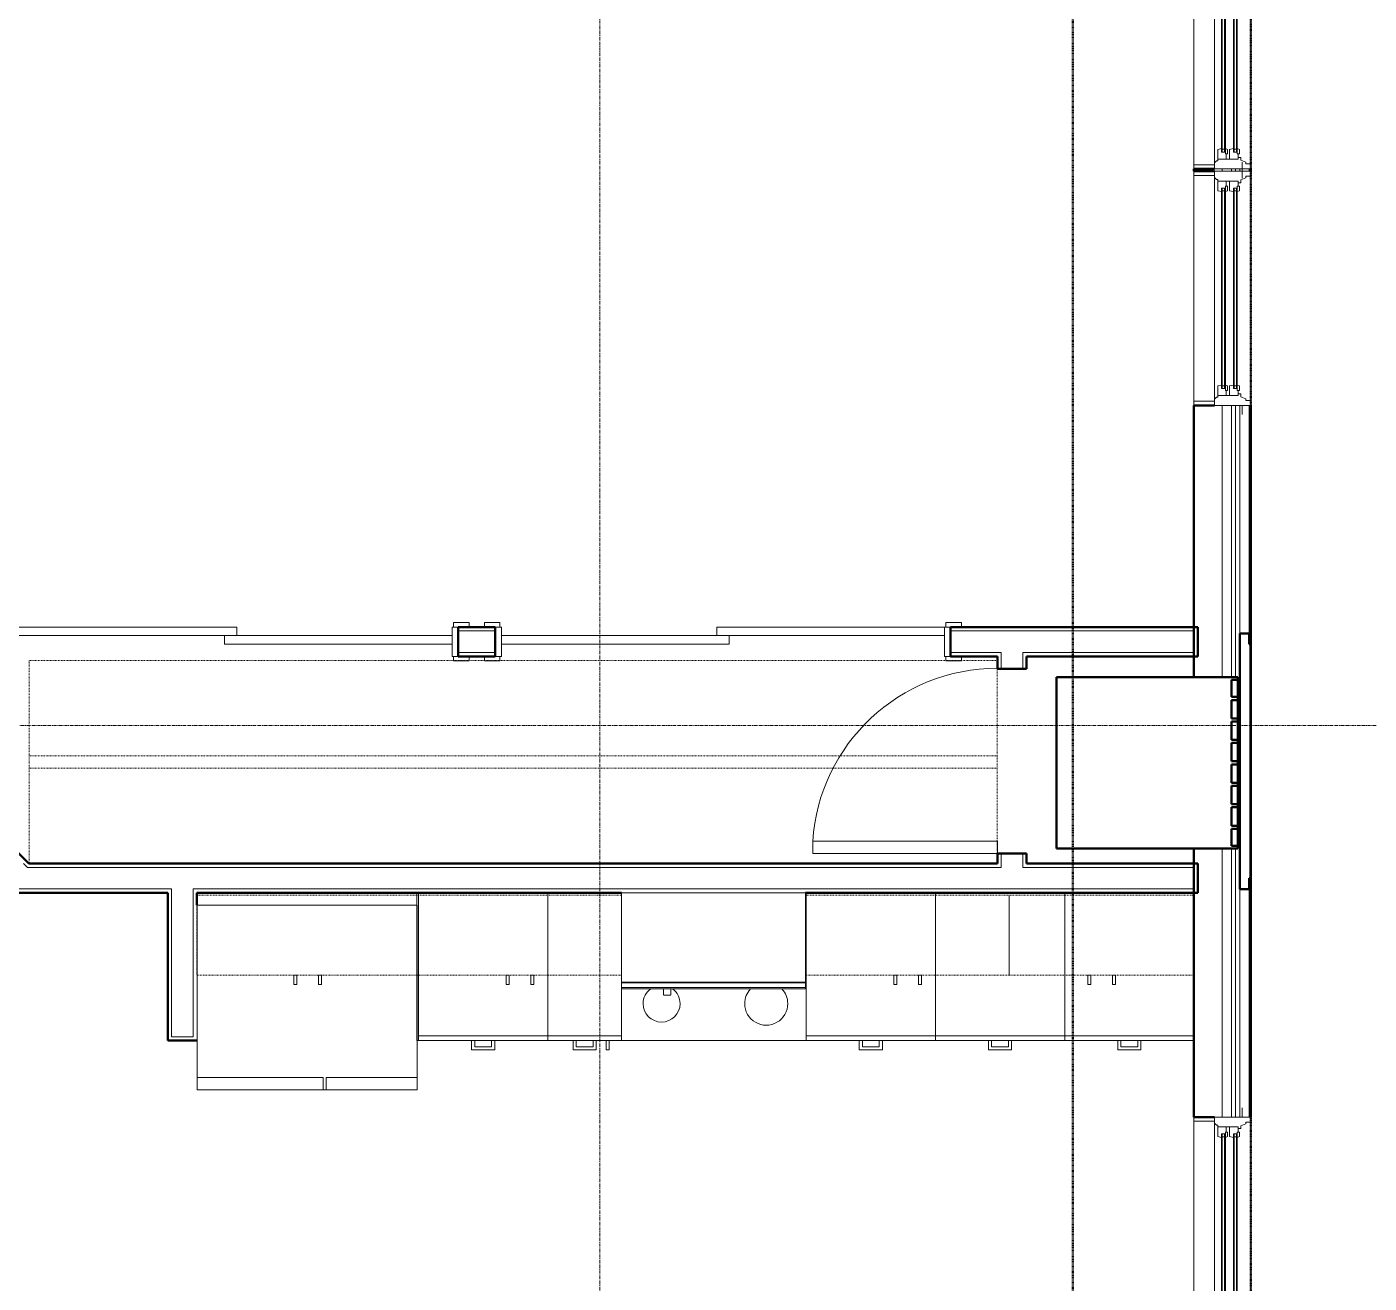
# Model space of a CAD drawing. Header units: inches. Extents: x -4218 to -1830, y 9767 to 12426.
# Drawn here: x -2266.4 to -2048.3, y 11444.6 to 11648.7 of the extents above; entities that cross this region are included whole.
import ezdxf

# ---------------------------------------------------------------- set-up
doc = ezdxf.new("R2010")
doc.units = ezdxf.units.IN
doc.header["$MEASUREMENT"] = 0
for name, pattern in [('Dash', [0.25, 0.125, -0.125]), ('Dash 1_16_', [0.125, 0.0625, -0.0625]), ('Grid Line 1_2_', [0.875, 0.5, -0.125, 0.125, -0.125])]:
    doc.linetypes.add(name, pattern=pattern)
for name, color, linetype, lineweight in [('0-1', 7, 'Continuous', 5), ('0-2', 252, 'Continuous', 9), ('A-DOOR-1', 10, 'Continuous', 9), ('A-DOOR-2', 50, 'Continuous', 20), ('A-DOOR-FRAM-1', 50, 'Continuous', 20), ('A-GENM', 5, 'Continuous', 9), ('A-GENM-6', 5, 'Continuous', 50), ('A-GLAZ-1', 151, 'Continuous', 9), ('A-GLAZ-2', 151, 'Continuous', 20), ('A-GLAZ-3', 151, 'Continuous', 50), ('A-WALL', 113, 'Continuous', 13), ('A-WALL-1', 7, 'Continuous', 50), ('A-WALL-2', 250, 'Continuous', 13), ('A-WALL-7', 113, 'Continuous', 9), ('A-WALL-8', 113, 'Continuous', 50), ('C-PROP-LINE-1', 91, 'Dash 1_16_', 50), ('Q-CASE-1', 253, 'Continuous', 9), ('Q-CASE-2', 252, 'Continuous', 9), ('Q-CASE-3', 10, 'Continuous', 9), ('Q-CASE-4', 10, 'Dash', 9), ('Q-CASE-5', 254, 'Continuous', 9), ('Q-CASE-HDLN-1', 10, 'Dash', 9), ('Q-SPCQ-1', 10, 'Continuous', 9), ('S-GRID-1', 1, 'Grid Line 1_2_', 9)]:
    doc.layers.add(name, color=color, linetype=linetype, lineweight=lineweight)

# ---------------------------------------------------------------- blocks, each defined once
blk = doc.blocks.new('SWING - SINGLE - FLUSH - 30_ x 70_ - MAGIC PAK DOOR - ACOUSTICAL SEAL - IN CLOSET-3199408-BACKGROUND - 2ND FLOOR')
at = {"layer": 'A-DOOR-1'}
blk.add_arc((15, -2.375), 30.067, 180, 266.18593, dxfattribs=at)
at = {"layer": 'A-DOOR-2'}
for p, q in [((13, -2.375), (13, -32.375)), ((15, -2.375), (13, -2.375)), ((15, -2.375), (15, -32.375)), ((15, -32.375), (13, -32.375))]:
    blk.add_line(p, q, dxfattribs=at)
blk = doc.blocks.new('SLIDING - FLUSH - 6-0 x 6-8-3203588-BACKGROUND - 2ND FLOOR')
at = {"layer": 'A-DOOR-1'}
for p, q in [((-38.75, 3.25), (-36.25, 3.25)), ((-38.75, 2.5), (-38.75, 3.25)), ((-36.25, 2.5), (-38.75, 2.5)), ((-36.25, 3.25), (-36.25, 2.5)), ((36.25, 3.25), (38.75, 3.25)), ((36.25, 2.5), (36.25, 3.25)), ((38.75, 2.5), (36.25, 2.5)), ((38.75, 3.25), (38.75, 2.5)), ((-38.75, -2.25), (-36.25, -2.25)), ((-38.75, -3), (-38.75, -2.25)), ((-36.25, -3), (-38.75, -3)), ((-36.25, -2.25), (-36.25, -3)), ((36.25, -2.25), (38.75, -2.25)), ((36.25, -3), (36.25, -2.25)), ((38.75, -3), (36.25, -3)), ((38.75, -2.25), (38.75, -3))]:
    blk.add_line(p, q, dxfattribs=at)
at = {"layer": 'A-DOOR-2'}
for p, q in [((-1, -0.875), (-1, 0.5)), ((-1, 0.5), (36, 0.5)), ((36, 0.5), (36, -0.875)), ((-36, -2.25), (-36, -0.875)), ((-36, -0.875), (1, -0.875)), ((36, -0.875), (-1, -0.875)), ((1, -0.875), (1, -2.25)), ((1, -2.25), (-36, -2.25))]:
    blk.add_line(p, q, dxfattribs=at)
at = {"layer": 'A-DOOR-FRAM-1'}
for p, q in [((-37, -2.25), (-37, 2.5)), ((-37, 2.5), (-36, 2.5)), ((-36, 2.5), (-36, -2.25)), ((36, 2.5), (37, 2.5)), ((36, -2.25), (36, 2.5)), ((37, 2.5), (37, -2.25)), ((-36, -2.25), (-37, -2.25)), ((37, -2.25), (36, -2.25))]:
    blk.add_line(p, q, dxfattribs=at)
blk = doc.blocks.new('OD_CW_Closet - OD_CW_Closet-2067908-BACKGROUND - 2ND FLOOR')
at = {"layer": 'Q-CASE-HDLN-1'}
for p, q in [((158.05, 24), (0.74, 24)), ((0.74, 24), (0.74, -9)), ((158.05, -9), (158.05, 24)), ((0.74, 8.5), (158.05, 8.5)), ((0.74, 6.5), (158.05, 6.5)), ((0.74, -9), (158.05, -9))]:
    blk.add_line(p, q, dxfattribs=at)
blk = doc.blocks.new('SLIDING - FLUSH - 6-0 x 6-8-3203587-BACKGROUND - 2ND FLOOR')
at = {"layer": 'A-DOOR-1'}
for p, q in [((-36.25, 3), (-38.75, 3)), ((-38.75, 3), (-38.75, 2.25)), ((-38.75, 2.25), (-36.25, 2.25)), ((-36.25, 2.25), (-36.25, 3)), ((36.25, 3), (36.25, 2.25)), ((38.75, 3), (36.25, 3)), ((36.25, 2.25), (38.75, 2.25)), ((38.75, 2.25), (38.75, 3)), ((-36.25, -2.5), (-38.75, -2.5)), ((-38.75, -2.5), (-38.75, -3.25)), ((-38.75, -3.25), (-36.25, -3.25)), ((-36.25, -3.25), (-36.25, -2.5)), ((38.75, -2.5), (36.25, -2.5)), ((36.25, -2.5), (36.25, -3.25)), ((36.25, -3.25), (38.75, -3.25)), ((38.75, -3.25), (38.75, -2.5))]:
    blk.add_line(p, q, dxfattribs=at)
at = {"layer": 'A-DOOR-2'}
for p, q in [((1, 2.25), (-36, 2.25)), ((-36, 2.25), (-36, 0.875)), ((1, 0.875), (1, 2.25)), ((-36, 0.875), (1, 0.875)), ((36, 0.875), (-1, 0.875)), ((-1, 0.875), (-1, -0.5)), ((36, -0.5), (36, 0.875)), ((-1, -0.5), (36, -0.5))]:
    blk.add_line(p, q, dxfattribs=at)
at = {"layer": 'A-DOOR-FRAM-1'}
for p, q in [((-36, 2.25), (-37, 2.25)), ((-37, 2.25), (-37, -2.5)), ((-36, -2.5), (-36, 2.25)), ((37, 2.25), (36, 2.25)), ((36, 2.25), (36, -2.5)), ((37, -2.5), (37, 2.25)), ((-37, -2.5), (-36, -2.5)), ((36, -2.5), (37, -2.5))]:
    blk.add_line(p, q, dxfattribs=at)
blk = doc.blocks.new('Refrigerator_-_Side-by-Side_6047 - 36_ X 30_-1372843-BACKGROUND - 2ND FLOOR')
at = {"layer": 'Q-SPCQ-1'}
for p, q in [((-17.88, 15.58), (17.87, 15.58)), ((-17.88, -14.42), (-17.88, 15.58)), ((-17.88, 15.58), (-3.13, 15.58)), ((-17.88, 15.58), (-17.88, 13.58)), ((-3.13, 13.58), (-3.13, 15.58)), ((-2.63, 15.58), (17.87, 15.58)), ((-2.63, 15.58), (-2.63, 13.58)), ((17.87, 15.58), (17.87, -14.42)), ((17.87, 13.58), (17.87, 15.58)), ((-3.13, 13.58), (-17.88, 13.58)), ((17.87, 13.58), (-2.63, 13.58)), ((17.87, -14.42), (-17.88, -14.42))]:
    blk.add_line(p, q, dxfattribs=at)
blk = doc.blocks.new('Range - 24_ x 30_-V57-BACKGROUND - 2ND FLOOR')
at = {"layer": 'Q-SPCQ-1'}
blk.add_line((0, -22), (0.12, -22), dxfattribs=at)
for centre, radius, start, end in [((6.5, -6), 3.5, 360, 180), ((23.5, -6), 3, 0, 180), ((6.5, -6), 3.5, 180, 223.5648), ((6.5, -6), 3.5, 316.389, 0), ((23.5, -6), 3, 180, 233.3258), ((23.5, -6), 3, 306.1227, 0), ((6.5, -6), 3.5, 261.0228, 278.9772)]:
    blk.add_arc(centre, radius, start, end, dxfattribs=at)
blk = doc.blocks.new('Single Door 1 Drawer 211 - 211 Base Cabinet Single Door1 Drawer 12_-V58-BACKGROUND - 2ND FLOOR')
at = {"layer": 'Q-CASE-1'}
for p, q in [((-11.26, -0.37), (-11.26, 0)), ((-1.76, -24), (-1.27, -24))]:
    blk.add_line(p, q, dxfattribs=at)
at = {"layer": 'Q-CASE-2'}
for p, q in [((-11.26, -23.25), (-11.26, -0.37)), ((0.74, -14.49), (0.74, -14.61)), ((0.74, -15.6), (0.74, -23.25)), ((-11.26, -23.25), (-11.26, -24)), ((0.74, -23.25), (-11.26, -23.25)), ((0.74, -24), (0.74, -23.25)), ((-11.26, -24), (0.74, -24)), ((-7.14, -24), (-6.64, -24)), ((-3.39, -24), (-3.89, -24)), ((-1.76, -24), (-1.27, -24))]:
    blk.add_line(p, q, dxfattribs=at)
at = {"layer": 'Q-CASE-3'}
for p, q in [((-7.14, -24), (-7.14, -25.5)), ((-7.14, -25.5), (-3.39, -25.5)), ((-6.64, -25), (-6.64, -24)), ((-3.89, -25), (-6.64, -25)), ((-3.89, -24), (-3.89, -25)), ((-3.39, -25.5), (-3.39, -24)), ((-1.76, -24), (-1.76, -25.5)), ((-1.76, -25.5), (-1.27, -25.5)), ((-1.27, -25.5), (-1.27, -24))]:
    blk.add_line(p, q, dxfattribs=at)
at = {"layer": 'Q-CASE-5'}
blk.add_line((-11.26, 0), (0.74, 0), dxfattribs=at)
blk = doc.blocks.new('Base Cabinet 4 Drawer 254 - Base Cabinet 4 Drawer 254 21_-2556168-BACKGROUND - 2ND FLOOR')
at = {"layer": 'Q-CASE-1'}
for p, q in [((-9.76, -0.37), (-9.76, 0)), ((11.24, 0), (11.24, -0.37)), ((-1.14, -24), (-0.64, -24)), ((2.61, -24), (2.11, -24))]:
    blk.add_line(p, q, dxfattribs=at)
at = {"layer": 'Q-CASE-2'}
for p, q in [((-9.76, -23.25), (-9.76, -0.37)), ((11.24, -0.37), (11.24, -23.25)), ((-9.76, -23.25), (-9.76, -24)), ((11.24, -23.25), (-9.76, -23.25)), ((11.24, -24), (11.24, -23.25)), ((-9.76, -24), (11.24, -24)), ((-1.14, -24), (-0.64, -24)), ((2.61, -24), (2.11, -24))]:
    blk.add_line(p, q, dxfattribs=at)
at = {"layer": 'Q-CASE-3'}
for p, q in [((-1.14, -24), (-1.14, -25.5)), ((-1.14, -25.5), (2.61, -25.5)), ((-0.64, -25), (-0.64, -24)), ((2.11, -25), (-0.64, -25)), ((2.11, -24), (2.11, -25)), ((2.61, -25.5), (2.61, -24))]:
    blk.add_line(p, q, dxfattribs=at)
at = {"layer": 'Q-CASE-5'}
for p, q in [((-9.76, 0), (11.24, 0)), ((-1.14, -24), (-0.64, -24)), ((-1.14, -24), (-0.64, -24)), ((2.61, -24), (2.11, -24)), ((2.61, -24), (2.11, -24))]:
    blk.add_line(p, q, dxfattribs=at)
blk = doc.blocks.new('Base Cabinet 3 Drawer 230 - Base Cabinet 3 Drawer 230 21_-V44-BACKGROUND - 2ND FLOOR')
at = {"layer": 'Q-CASE-1'}
for p, q in [((-9.76, -0.37), (-9.76, 0)), ((11.24, 0), (11.24, -0.37)), ((-1.14, -24), (-0.64, -24)), ((2.61, -24), (2.11, -24))]:
    blk.add_line(p, q, dxfattribs=at)
at = {"layer": 'Q-CASE-2'}
for p, q in [((-9.76, -23.25), (-9.76, -0.37)), ((11.24, -0.37), (11.24, -23.25)), ((-9.76, -23.25), (-9.76, -24)), ((11.24, -23.25), (-9.76, -23.25)), ((11.24, -24), (11.24, -23.25)), ((-9.76, -24), (11.24, -24)), ((-1.14, -24), (-0.64, -24)), ((2.61, -24), (2.11, -24))]:
    blk.add_line(p, q, dxfattribs=at)
at = {"layer": 'Q-CASE-3'}
for p, q in [((-1.14, -24), (-1.14, -25.5)), ((-1.14, -25.5), (2.61, -25.5)), ((-0.64, -25), (-0.64, -24)), ((2.11, -25), (-0.64, -25)), ((2.11, -24), (2.11, -25)), ((2.61, -25.5), (2.61, -24))]:
    blk.add_line(p, q, dxfattribs=at)
at = {"layer": 'Q-CASE-5'}
for p, q in [((-9.76, 0), (11.24, 0)), ((-1.14, -24), (-0.64, -24)), ((2.61, -24), (2.11, -24))]:
    blk.add_line(p, q, dxfattribs=at)
blk = doc.blocks.new('Base Cabinet 3 Drawer 230 - Base Cabinet 3 Drawer 230 21_-V59-BACKGROUND - 2ND FLOOR')
at = {"layer": 'Q-CASE-1'}
for p, q in [((-9.76, -0.37), (-9.76, 0)), ((-1.14, -24), (-0.64, -24)), ((2.61, -24), (2.11, -24))]:
    blk.add_line(p, q, dxfattribs=at)
at = {"layer": 'Q-CASE-2'}
for p, q in [((-9.76, -23.25), (-9.76, -0.37)), ((11.24, 0), (11.24, -23.25)), ((-9.76, -23.25), (-9.76, -24)), ((11.21, -23.25), (-9.76, -23.25)), ((11.24, -24), (11.24, -23.25)), ((-9.76, -24), (11.21, -24)), ((-1.14, -24), (-0.64, -24)), ((2.61, -24), (2.11, -24))]:
    blk.add_line(p, q, dxfattribs=at)
at = {"layer": 'Q-CASE-3'}
for p, q in [((-1.14, -24), (-1.14, -25.5)), ((-1.14, -25.5), (2.61, -25.5)), ((-0.64, -25), (-0.64, -24)), ((2.11, -25), (-0.64, -25)), ((2.11, -24), (2.11, -25)), ((2.61, -25.5), (2.61, -24))]:
    blk.add_line(p, q, dxfattribs=at)
at = {"layer": 'Q-CASE-5'}
for p, q in [((-9.76, 0), (11.21, 0)), ((-1.14, -24), (-0.64, -24)), ((2.61, -24), (2.11, -24))]:
    blk.add_line(p, q, dxfattribs=at)
blk = doc.blocks.new('300 Series Wall Hung Cabinet_302 - 33_ X 36_-2610278-BACKGROUND - 2ND FLOOR')
at = {"layer": 'Q-CASE-3'}
for p, q in [((-1.76, 14.69), (-2.25, 14.69)), ((-2.25, 14.69), (-2.25, 13.19)), ((-1.76, 13.19), (-2.25, 13.19)), ((-1.76, 13.19), (-1.76, 14.69)), ((2.24, 14.69), (1.75, 14.69)), ((1.75, 14.69), (1.75, 13.19)), ((2.24, 13.19), (1.75, 13.19)), ((2.24, 13.19), (2.24, 14.69))]:
    blk.add_line(p, q, dxfattribs=at)
at = {"layer": 'Q-CASE-4'}
for p, q in [((-16.5, 0.19), (-16.5, 13.19)), ((-16.5, 13.19), (16.5, 13.19)), ((16.5, 13.19), (16.5, 0.19)), ((16.5, 0.19), (-16.5, 0.19))]:
    blk.add_line(p, q, dxfattribs=at)
blk = doc.blocks.new('300 Series Wall Hung Cabinet_302 - 18_ x 36_-2362919-BACKGROUND - 2ND FLOOR')
at = {"layer": 'Q-CASE-3'}
for p, q in [((-2.25, -13.19), (-1.76, -13.19)), ((-2.25, -13.19), (-2.25, -14.69)), ((-2.25, -14.69), (-1.76, -14.69)), ((-1.76, -14.69), (-1.76, -13.19)), ((1.75, -13.19), (2.24, -13.19)), ((1.75, -13.19), (1.75, -14.69)), ((1.75, -14.69), (2.24, -14.69)), ((2.24, -14.69), (2.24, -13.19))]:
    blk.add_line(p, q, dxfattribs=at)
at = {"layer": 'Q-CASE-4'}
for p, q in [((18, -0.19), (-18, -0.19)), ((-18, -0.19), (-18, -13.19)), ((18, -13.19), (18, -0.19)), ((-18, -13.19), (18, -13.19))]:
    blk.add_line(p, q, dxfattribs=at)
blk = doc.blocks.new('300 Series Wall Hung Cabinet_302 - 30_ X 36_-2572944-BACKGROUND - 2ND FLOOR')
at = {"layer": 'Q-CASE-3'}
for p, q in [((-2.25, -13.19), (-1.76, -13.19)), ((-2.25, -13.19), (-2.25, -14.69)), ((-2.25, -14.69), (-1.76, -14.69)), ((-1.76, -14.69), (-1.76, -13.19)), ((1.75, -13.19), (2.24, -13.19)), ((1.75, -13.19), (1.75, -14.69)), ((1.75, -14.69), (2.24, -14.69)), ((2.24, -14.69), (2.24, -13.19))]:
    blk.add_line(p, q, dxfattribs=at)
at = {"layer": 'Q-CASE-4'}
for p, q in [((15, -0.19), (-15, -0.19)), ((-15, -0.19), (-15, -13.19)), ((15, -13.19), (15, -0.19)), ((-15, -13.19), (15, -13.19))]:
    blk.add_line(p, q, dxfattribs=at)
blk = doc.blocks.new('30quot_MicrowaveVent_11166 - 70cm miele oven-2804781-BACKGROUND - 2ND FLOOR')
at = {"layer": 'Q-CASE-3'}
for p, q in [((15.68, 15.6), (-14.2, 15.6)), ((-14.2, 15.39), (-14.2, 15.6)), ((-14.2, 14.61), (-14.2, 15.39)), ((15.68, 15.39), (-14.2, 15.39)), ((8.88, 16.6), (7.69, 16.6)), ((7.69, 15.63), (7.69, 16.55)), ((8.88, 16.55), (8.88, 15.63)), ((15.68, 15.6), (15.68, 15.39)), ((15.68, 15.39), (15.68, 14.61)), ((15.68, 14.61), (-14.2, 14.61)), ((-14.2, 0), (-14.2, 14.49)), ((-14.2, 14.49), (15.68, 14.49)), ((15.68, 14.49), (15.68, 0)), ((-14.2, 0), (15.68, 0))]:
    blk.add_line(p, q, dxfattribs=at)
blk = doc.blocks.new('300 Series Wall Hung Cabinet_302 - 33_ X 36_-2610350-BACKGROUND - 2ND FLOOR')
at = {"layer": 'Q-CASE-3'}
for p, q in [((-2.25, -13.19), (-1.76, -13.19)), ((-2.25, -13.19), (-2.25, -14.69)), ((-2.25, -14.69), (-1.76, -14.69)), ((-1.76, -14.69), (-1.76, -13.19)), ((1.75, -13.19), (2.24, -13.19)), ((1.75, -13.19), (1.75, -14.69)), ((1.75, -14.69), (2.24, -14.69)), ((2.24, -14.69), (2.24, -13.19))]:
    blk.add_line(p, q, dxfattribs=at)
at = {"layer": 'Q-CASE-4'}
for p, q in [((16.5, -0.19), (-16.5, -0.19)), ((-16.5, -0.19), (-16.5, -13.19)), ((16.5, -13.19), (16.5, -0.19)), ((-16.5, -13.19), (16.5, -13.19))]:
    blk.add_line(p, q, dxfattribs=at)
blk = doc.blocks.new('CTR - 1st Phase - Unit Layouts_rvt-1-BACKGROUND - 2ND FLOOR')
at = {"layer": 'A-WALL-1'}
for p, q in [((-2190.32, 11551.17), (-2196.32, 11551.17)), ((-2196.32, 11551.17), (-2196.32, 11546.42)), ((-2190.32, 11546.42), (-2190.32, 11551.17)), ((-2076.17, 11551.17), (-2116.32, 11551.17)), ((-2116.32, 11551.17), (-2116.32, 11546.42)), ((-2076.17, 11550.55), (-2076.17, 11551.17)), ((-2076.17, 11547.05), (-2076.17, 11550.55)), ((-2076.17, 11546.42), (-2076.17, 11547.05)), ((-2266.08, 11512.77), (-2299.73, 11546.42)), ((-2196.32, 11546.42), (-2190.32, 11546.42)), ((-2116.32, 11546.42), (-2108.72, 11546.42)), ((-2108.72, 11546.42), (-2108.72, 11544.42)), ((-2103.97, 11546.42), (-2076.17, 11546.42)), ((-2103.97, 11544.42), (-2103.97, 11546.42)), ((-2108.72, 11544.42), (-2103.97, 11544.42)), ((-2108.72, 11514.42), (-2108.72, 11512.77)), ((-2103.97, 11514.42), (-2108.72, 11514.42)), ((-2103.97, 11512.77), (-2103.97, 11514.42)), ((-2108.72, 11512.77), (-2266.08, 11512.77)), ((-2076.17, 11512.77), (-2103.97, 11512.77)), ((-2076.17, 11512.15), (-2076.17, 11512.77)), ((-2076.17, 11508.65), (-2076.17, 11512.15)), ((-2268.05, 11508.02), (-2243.53, 11508.02)), ((-2243.53, 11508.02), (-2243.53, 11484.02)), ((-2238.78, 11508.02), (-2169.78, 11508.02)), ((-2238.78, 11506.02), (-2238.78, 11508.02)), ((-2139.89, 11508.02), (-2076.17, 11508.02)), ((-2076.17, 11508.02), (-2076.17, 11508.65)), ((-2243.53, 11484.02), (-2242.9, 11484.02)), ((-2242.9, 11484.02), (-2239.4, 11484.02)), ((-2239.4, 11484.02), (-2238.78, 11484.02))]:
    blk.add_line(p, q, dxfattribs=at)
at = {"layer": 'A-WALL-2'}
for p, q in [((-2196.32, 11550.55), (-2190.32, 11550.55)), ((-2116.32, 11550.55), (-2076.8, 11550.55)), ((-2076.8, 11547.05), (-2076.8, 11550.55)), ((-2196.32, 11547.05), (-2190.32, 11547.05)), ((-2116.32, 11547.05), (-2108.1, 11547.05)), ((-2108.1, 11546.42), (-2108.1, 11547.05)), ((-2104.6, 11547.05), (-2076.8, 11547.05)), ((-2104.6, 11546.42), (-2104.6, 11547.05)), ((-2108.1, 11544.42), (-2108.1, 11546.42)), ((-2104.6, 11544.42), (-2104.6, 11546.42)), ((-2108.1, 11512.77), (-2108.1, 11514.42)), ((-2104.6, 11512.77), (-2104.6, 11514.42)), ((-2266.34, 11512.15), (-2266.97, 11512.77)), ((-2266.34, 11512.15), (-2108.1, 11512.15)), ((-2108.1, 11512.15), (-2108.1, 11512.77)), ((-2104.6, 11512.15), (-2104.6, 11512.77)), ((-2104.6, 11512.15), (-2076.8, 11512.15)), ((-2076.8, 11508.65), (-2076.8, 11512.15)), ((-2267.79, 11508.65), (-2242.9, 11508.65)), ((-2242.9, 11508.02), (-2242.9, 11508.65)), ((-2242.9, 11484.65), (-2242.9, 11508.02)), ((-2239.4, 11508.65), (-2076.8, 11508.65)), ((-2239.4, 11508.02), (-2239.4, 11508.65)), ((-2239.4, 11484.65), (-2239.4, 11508.02)), ((-2242.9, 11484.65), (-2239.4, 11484.65))]:
    blk.add_line(p, q, dxfattribs=at)
at = {"layer": 'A-WALL-7'}
for p, q in [((-2169.78, 11508.02), (-2203.03, 11508.02)), ((-2203.03, 11508.02), (-2203.03, 11507.65)), ((-2203.03, 11507.65), (-2203.03, 11508.02)), ((-2203.03, 11508.02), (-2169.78, 11508.02)), ((-2203.03, 11507.65), (-2203.03, 11506.02)), ((-2203.03, 11506.02), (-2203.03, 11507.65)), ((-2076.8, 11508.02), (-2139.89, 11508.02)), ((-2139.89, 11508.02), (-2076.8, 11508.02)), ((-2076.8, 11507.65), (-2076.8, 11508.02)), ((-2076.8, 11508.02), (-2076.8, 11507.65)), ((-2076.8, 11484.02), (-2076.8, 11507.65)), ((-2076.8, 11507.65), (-2076.8, 11484.02)), ((-2203.03, 11484.02), (-2203.03, 11506.02)), ((-2203.03, 11484.02), (-2076.8, 11484.02)), ((-2076.8, 11484.02), (-2203.03, 11484.02))]:
    blk.add_line(p, q, dxfattribs=at)
at = {"layer": '0-2'}
for name, p in [('SLIDING - FLUSH - 6-0 x 6-8-3203587-BACKGROUND - 2ND FLOOR', (-2233.32, 11548.92)), ('300 Series Wall Hung Cabinet_302 - 18_ x 36_-2362919-BACKGROUND - 2ND FLOOR', (-2220.78, 11507.84)), ('Base Cabinet 3 Drawer 230 - Base Cabinet 3 Drawer 230 21_-V44-BACKGROUND - 2ND FLOOR', (-2193.01, 11508.02)), ('Single Door 1 Drawer 211 - 211 Base Cabinet Single Door1 Drawer 12_-V58-BACKGROUND - 2ND FLOOR', (-2170.51, 11508.02)), ('Base Cabinet 4 Drawer 254 - Base Cabinet 4 Drawer 254 21_-2556168-BACKGROUND - 2ND FLOOR', (-2130.01, 11508.02)), ('300 Series Wall Hung Cabinet_302 - 33_ X 36_-2610350-BACKGROUND - 2ND FLOOR', (-2123.28, 11507.84)), ('Base Cabinet 3 Drawer 230 - Base Cabinet 3 Drawer 230 21_-V44-BACKGROUND - 2ND FLOOR', (-2109.01, 11508.02)), ('300 Series Wall Hung Cabinet_302 - 30_ X 36_-2572944-BACKGROUND - 2ND FLOOR', (-2091.78, 11507.84)), ('Base Cabinet 3 Drawer 230 - Base Cabinet 3 Drawer 230 21_-V59-BACKGROUND - 2ND FLOOR', (-2088.01, 11508.02))]:
    blk.add_blockref(name, p, dxfattribs=at)
for name, p, rotation in [('SLIDING - FLUSH - 6-0 x 6-8-3203588-BACKGROUND - 2ND FLOOR', (-2153.32, 11548.92), 180), ('OD_CW_Closet - OD_CW_Closet-2067908-BACKGROUND - 2ND FLOOR', (-2107.99, 11536.77), 180), ('SWING - SINGLE - FLUSH - 30_ x 70_ - MAGIC PAK DOOR - ACOUSTICAL SEAL - IN CLOSET-3199408-BACKGROUND - 2ND FLOOR', (-2106.35, 11529.42), 269.9999999998495), ('300 Series Wall Hung Cabinet_302 - 33_ X 36_-2610278-BACKGROUND - 2ND FLOOR', (-2186.28, 11507.84), 180), ('30quot_MicrowaveVent_11166 - 70cm miele oven-2804781-BACKGROUND - 2ND FLOOR', (-2154.1, 11508.02), 180), ('Refrigerator_-_Side-by-Side_6047 - 36_ X 30_-1372843-BACKGROUND - 2ND FLOOR', (-2220.9, 11491.6), 180), ('Range - 24_ x 30_-V57-BACKGROUND - 2ND FLOOR', (-2139.78, 11484.02), 180)]:
    blk.add_blockref(name, p, dxfattribs=dict(at, rotation=rotation))
blk = doc.blocks.new('Window-Double_Hung-Andersen-400_Series-Tilt_Wash - DOUBLE HUNG - REVERSE COTTAGE - 2ND FLOOR-2888709-BACKGROUND - 2ND FLOOR')
at = {"layer": 'A-GLAZ-1'}
for p, q in [((-18.95, 4.62), (18.95, 4.62)), ((-18.95, 1.25), (-18.95, 4.62)), ((-18.32, 1.25), (-18.32, 4.62)), ((18.32, 1.25), (18.32, 4.62)), ((18.95, 4.62), (18.95, 1.25)), ((-19.01, 2.62), (-19.01, 4.12)), ((-19.01, 4.12), (-18.95, 4.12)), ((-18.95, 2.62), (-19.01, 2.62)), ((18.95, 4.12), (19.01, 4.12)), ((19.01, 2.62), (18.95, 2.62)), ((19.01, 4.12), (19.01, 2.62)), ((18.95, 1.25), (-18.95, 1.25)), ((-15.7, 0.12), (15.7, 0.12)), ((-16.29, 0), (-15.7, 0)), ((-16.29, -0.38), (-15.7, -0.38)), ((-16.29, -1.94), (-15.7, -1.94)), ((-15.82, -0.38), (-15.82, 0)), ((-15.82, -2.31), (-15.82, -1.94)), ((-15.7, 0), (15.7, 0)), ((-15.7, -0.38), (15.7, -0.38)), ((-15.7, -0.5), (15.7, -0.5)), ((-15.7, -1.81), (15.7, -1.81)), ((-15.7, -1.94), (15.7, -1.94)), ((16.29, 0), (15.7, 0)), ((16.29, -0.38), (15.7, -0.38)), ((16.29, -1.94), (15.7, -1.94)), ((15.82, -0.38), (15.82, 0)), ((15.82, -2.31), (15.82, -1.94)), ((-16.29, -2.31), (-15.7, -2.31)), ((-15.7, -2.31), (15.7, -2.31)), ((-15.7, -2.44), (15.7, -2.44)), ((16.29, -2.31), (15.7, -2.31))]:
    blk.add_line(p, q, dxfattribs=at)
at = {"layer": 'A-GLAZ-2'}
for p, q in [((-19.01, 1.25), (19.01, 1.25)), ((-19.01, -4.62), (-19.01, 1.25)), ((-17.67, 0.97), (-18, 1.25)), ((-17.67, 0.97), (-17.67, 0.75)), ((-17.67, 0.75), (-15.86, 0.75)), ((-17.42, -2.56), (-17.42, 0.75)), ((-16.29, -0.5), (-16.29, 0.12)), ((-15.7, 0.12), (-16.29, 0.12)), ((-15.86, 0.75), (-15.7, 0.12)), ((15.86, 0.75), (15.7, 0.12)), ((15.7, 0.12), (16.29, 0.12)), ((17.67, 0.75), (15.86, 0.75)), ((16.29, -0.5), (16.29, 0.12)), ((17.42, -2.56), (17.42, 0.75)), ((17.67, 0.97), (18, 1.25)), ((17.67, 0.97), (17.67, 0.75)), ((19.01, 1.25), (19.01, -4.62)), ((-17.42, -0.62), (-16.57, -0.62)), ((-17.42, -1.19), (-15.86, -1.19)), ((-16.57, -0.5), (-16.57, -0.84)), ((-15.7, -0.5), (-16.57, -0.5)), ((-15.86, -0.84), (-16.57, -0.84)), ((-16.29, -2.44), (-16.29, -1.81)), ((-15.7, -1.81), (-16.29, -1.81)), ((-15.86, -0.84), (-15.7, -0.5)), ((-15.86, -1.19), (-15.7, -1.81)), ((15.86, -0.84), (15.7, -0.5)), ((15.7, -0.5), (16.57, -0.5)), ((15.86, -1.19), (15.7, -1.81)), ((15.7, -1.81), (16.29, -1.81)), ((15.86, -0.84), (16.57, -0.84)), ((17.42, -1.19), (15.86, -1.19)), ((16.29, -2.44), (16.29, -1.81)), ((16.57, -0.5), (16.57, -0.84)), ((17.42, -0.62), (16.57, -0.62)), ((-19.01, -3.25), (-20.51, -3.25)), ((-18.2, -3.81), (-17.92, -3.81)), ((-18.2, -4.62), (-18.2, -3.81)), ((-17.92, -3.81), (-17.61, -3)), ((-17.61, -3), (-17.14, -3)), ((-17.42, -2.56), (-16.57, -2.56)), ((-17.14, -3), (-17.14, -2.56)), ((-16.57, -2.44), (-16.57, -2.78)), ((-15.7, -2.44), (-16.57, -2.44)), ((-15.86, -2.78), (-16.57, -2.78)), ((-15.86, -2.78), (-15.7, -2.44)), ((15.86, -2.78), (15.7, -2.44)), ((15.7, -2.44), (16.57, -2.44)), ((15.86, -2.78), (16.57, -2.78)), ((16.57, -2.44), (16.57, -2.78)), ((17.42, -2.56), (16.57, -2.56)), ((17.14, -3), (17.14, -2.56)), ((17.61, -3), (17.14, -3)), ((17.92, -3.81), (17.61, -3)), ((18.2, -3.81), (17.92, -3.81)), ((18.2, -4.62), (18.2, -3.81)), ((19.01, -3.25), (20.51, -3.25)), ((19.01, -4.62), (-19.01, -4.62))]:
    blk.add_line(p, q, dxfattribs=at)
blk = doc.blocks.new('Window-Double_Hung-Andersen-400_Series-Tilt_Wash - DOUBLE HUNG - REVERSE COTTAGE - 2ND FLOOR-2888790-BACKGROUND - 2ND FLOOR')
at = {"layer": 'A-GLAZ-1'}
for p, q in [((-16.29, 2.31), (-15.7, 2.31)), ((-15.82, 2.31), (-15.82, 1.94)), ((-15.7, 2.44), (15.7, 2.44)), ((-15.7, 2.31), (15.7, 2.31)), ((16.29, 2.31), (15.7, 2.31)), ((15.82, 2.31), (15.82, 1.94)), ((-16.29, 1.94), (-15.7, 1.94)), ((-16.29, 0.37), (-15.7, 0.37)), ((-15.82, 0.37), (-15.82, 0)), ((-15.7, 1.94), (15.7, 1.94)), ((-15.7, 1.81), (15.7, 1.81)), ((-15.7, 0.5), (15.7, 0.5)), ((-15.7, 0.37), (15.7, 0.37)), ((16.29, 1.94), (15.7, 1.94)), ((16.29, 0.37), (15.7, 0.37)), ((15.82, 0.37), (15.82, 0)), ((18.95, -1.25), (-18.95, -1.25)), ((-18.95, -1.25), (-18.95, -4.63)), ((-18.32, -1.25), (-18.32, -4.63)), ((-16.29, 0), (-15.7, 0)), ((-15.7, 0), (15.7, 0)), ((-15.7, -0.13), (15.7, -0.13)), ((16.29, 0), (15.7, 0)), ((18.32, -1.25), (18.32, -4.63)), ((18.95, -4.63), (18.95, -1.25)), ((-19.01, -4.13), (-19.01, -2.63)), ((-19.01, -2.63), (-18.95, -2.63)), ((-18.95, -4.13), (-19.01, -4.13)), ((18.95, -2.63), (19.01, -2.63)), ((19.01, -4.13), (18.95, -4.13)), ((19.01, -2.63), (19.01, -4.13)), ((-18.95, -4.63), (18.95, -4.63))]:
    blk.add_line(p, q, dxfattribs=at)
at = {"layer": 'A-GLAZ-2'}
for p, q in [((19.01, 4.62), (-19.01, 4.62)), ((-19.01, 4.62), (-19.01, -1.25)), ((-18.2, 4.62), (-18.2, 3.81)), ((18.2, 4.62), (18.2, 3.81)), ((19.01, -1.25), (19.01, 4.62)), ((-19.01, 3.25), (-20.51, 3.25)), ((-18.2, 3.81), (-17.92, 3.81)), ((-17.92, 3.81), (-17.61, 3)), ((-17.61, 3), (-17.14, 3)), ((-17.42, 2.56), (-16.57, 2.56)), ((-17.42, 2.56), (-17.42, -0.75)), ((-17.14, 3), (-17.14, 2.56)), ((-15.86, 2.78), (-16.57, 2.78)), ((-16.57, 2.44), (-16.57, 2.78)), ((-15.7, 2.44), (-16.57, 2.44)), ((-16.29, 2.44), (-16.29, 1.81)), ((-15.86, 2.78), (-15.7, 2.44)), ((15.86, 2.78), (15.7, 2.44)), ((15.7, 2.44), (16.57, 2.44)), ((15.86, 2.78), (16.57, 2.78)), ((16.29, 2.44), (16.29, 1.81)), ((16.57, 2.44), (16.57, 2.78)), ((17.42, 2.56), (16.57, 2.56)), ((17.14, 3), (17.14, 2.56)), ((17.61, 3), (17.14, 3)), ((17.42, 2.56), (17.42, -0.75)), ((17.92, 3.81), (17.61, 3)), ((18.2, 3.81), (17.92, 3.81)), ((19.01, 3.25), (20.51, 3.25)), ((-17.42, 1.19), (-15.86, 1.19)), ((-17.42, 0.62), (-16.57, 0.62)), ((-15.86, 0.84), (-16.57, 0.84)), ((-16.57, 0.5), (-16.57, 0.84)), ((-15.7, 0.5), (-16.57, 0.5)), ((-15.7, 1.81), (-16.29, 1.81)), ((-16.29, 0.5), (-16.29, -0.13)), ((-15.86, 1.19), (-15.7, 1.81)), ((-15.86, 0.84), (-15.7, 0.5)), ((15.7, 1.81), (16.29, 1.81)), ((15.86, 1.19), (15.7, 1.81)), ((15.86, 0.84), (15.7, 0.5)), ((15.7, 0.5), (16.57, 0.5)), ((17.42, 1.19), (15.86, 1.19)), ((15.86, 0.84), (16.57, 0.84)), ((16.29, 0.5), (16.29, -0.13)), ((16.57, 0.5), (16.57, 0.84)), ((17.42, 0.62), (16.57, 0.62)), ((-19.01, -1.25), (19.01, -1.25)), ((-17.67, -0.97), (-18, -1.25)), ((-17.67, -0.97), (-17.67, -0.75)), ((-17.67, -0.75), (-15.86, -0.75)), ((-15.7, -0.13), (-16.29, -0.13)), ((-15.86, -0.75), (-15.7, -0.13)), ((15.7, -0.13), (16.29, -0.13)), ((15.86, -0.75), (15.7, -0.13)), ((17.67, -0.75), (15.86, -0.75)), ((17.67, -0.97), (17.67, -0.75)), ((17.67, -0.97), (18, -1.25))]:
    blk.add_line(p, q, dxfattribs=at)
blk = doc.blocks.new('Perforated Panel at Magic-Pak - hvac panel - 3rd floor-2657949-BACKGROUND - 2ND FLOOR')
at = {"layer": 'A-GLAZ-3'}
for p, q in [((19.01, 4.62), (-19.01, 4.62)), ((-19.01, 4.62), (-19.01, 4.56)), ((-19.01, 4.56), (19.01, 4.56)), ((19.01, 4.56), (19.01, 4.62))]:
    blk.add_line(p, q, dxfattribs=at)
blk = doc.blocks.new('V-Series_EWC4_SPVU_RFA_2015 - 2ND AND 3RD FLOOR-V198-BACKGROUND - 2ND FLOOR')
at = {"layer": 'A-GENM'}
for p, q in [((-2069.67, 11542.63), (-2069.67, 11539.83)), ((-2069.67, 11539.83), (-2069.67, 11539.33)), ((-2069.67, 11539.33), (-2069.67, 11536.35)), ((-2069.67, 11536.35), (-2069.67, 11535.85)), ((-2069.67, 11535.85), (-2069.67, 11532.86)), ((-2069.67, 11532.86), (-2069.67, 11532.36)), ((-2069.67, 11532.36), (-2069.67, 11529.38)), ((-2069.67, 11529.38), (-2069.67, 11528.88)), ((-2069.67, 11528.88), (-2069.67, 11525.89)), ((-2069.67, 11525.89), (-2069.67, 11525.39)), ((-2069.67, 11525.39), (-2069.67, 11522.41)), ((-2069.67, 11522.41), (-2069.67, 11521.91)), ((-2069.67, 11521.91), (-2069.67, 11518.92)), ((-2069.67, 11518.92), (-2069.67, 11518.42)), ((-2069.67, 11518.42), (-2069.67, 11515.63))]:
    blk.add_line(p, q, dxfattribs=at)
at = {"layer": 'A-GENM-6'}
for p, q in [((-2069.67, 11543.06), (-2099.11, 11543.06)), ((-2099.11, 11543.06), (-2099.11, 11515.19)), ((-2070.67, 11539.83), (-2070.67, 11542.63)), ((-2070.67, 11542.63), (-2069.67, 11542.63)), ((-2069.67, 11542.63), (-2069.67, 11543.06)), ((-2069.67, 11539.83), (-2070.67, 11539.83)), ((-2070.67, 11536.35), (-2070.67, 11539.33)), ((-2070.67, 11539.33), (-2069.67, 11539.33)), ((-2069.67, 11539.33), (-2069.67, 11539.83)), ((-2069.67, 11536.35), (-2070.67, 11536.35)), ((-2069.67, 11535.85), (-2069.67, 11536.35)), ((-2070.67, 11532.86), (-2070.67, 11535.85)), ((-2070.67, 11535.85), (-2069.67, 11535.85)), ((-2069.67, 11532.86), (-2070.67, 11532.86)), ((-2070.67, 11529.38), (-2070.67, 11532.36)), ((-2070.67, 11532.36), (-2069.67, 11532.36)), ((-2069.67, 11532.36), (-2069.67, 11532.86)), ((-2069.67, 11529.38), (-2070.67, 11529.38)), ((-2069.67, 11528.88), (-2069.67, 11529.38)), ((-2070.67, 11525.89), (-2070.67, 11528.88)), ((-2070.67, 11528.88), (-2069.67, 11528.88)), ((-2069.67, 11525.89), (-2070.67, 11525.89)), ((-2070.67, 11522.41), (-2070.67, 11525.39)), ((-2070.67, 11525.39), (-2069.67, 11525.39)), ((-2069.67, 11525.39), (-2069.67, 11525.89)), ((-2069.67, 11522.41), (-2070.67, 11522.41)), ((-2070.67, 11518.92), (-2070.67, 11521.91)), ((-2070.67, 11521.91), (-2069.67, 11521.91)), ((-2069.67, 11521.91), (-2069.67, 11522.41)), ((-2069.67, 11518.92), (-2070.67, 11518.92)), ((-2070.67, 11515.63), (-2070.67, 11518.42)), ((-2070.67, 11518.42), (-2069.67, 11518.42)), ((-2069.67, 11518.42), (-2069.67, 11518.92)), ((-2099.11, 11515.19), (-2069.67, 11515.19)), ((-2069.67, 11515.63), (-2070.67, 11515.63)), ((-2069.67, 11515.19), (-2069.67, 11515.63))]:
    blk.add_line(p, q, dxfattribs=at)
blk = doc.blocks.new('Family - ___-2835860-BACKGROUND - 2ND FLOOR')
at = {"layer": 'C-PROP-LINE-1'}
blk.add_line((-2067.55, 11247.39), (-2067.55, 12118.59), dxfattribs=at)
blk = doc.blocks.new('Family - ___-2835903-BACKGROUND - 2ND FLOOR')
at = {"layer": 'C-PROP-LINE-1'}
blk.add_line((-2096.45, 11276.29), (-2096.45, 12089.69), dxfattribs=at)
blk = doc.blocks.new('Family - ___-2835932-BACKGROUND - 2ND FLOOR')
at = {"layer": 'C-PROP-LINE-1'}
blk.add_line((-2067.55, 11247.39), (-2067.55, 12118.59), dxfattribs=at)

msp = doc.modelspace()

# ---------------------------------------------------------------- linework, layer by layer
at = {"layer": 'A-WALL'}
for p, q in [((-2070.67, 11625.2), (-2070.67, 11625.58)), ((-2070.05, 11625.2), (-2070.05, 11625.58)), ((-2069.3, 11625.2), (-2069.3, 11625.58)), ((-2067.8, 11625.2), (-2067.8, 11625.58)), ((-2070.67, 11543.06), (-2070.67, 11587.18)), ((-2070.05, 11543.06), (-2070.05, 11587.18)), ((-2069.3, 11550.15), (-2069.3, 11587.18)), ((-2067.8, 11550.15), (-2067.8, 11587.18)), ((-2072.17, 11471.6), (-2072.17, 11515.19)), ((-2070.67, 11471.6), (-2070.67, 11515.19)), ((-2070.05, 11471.6), (-2070.05, 11515.19)), ((-2069.3, 11471.6), (-2069.3, 11508.63)), ((-2067.8, 11471.6), (-2067.8, 11508.63))]:
    msp.add_line(p, q, dxfattribs=at)
at = {"layer": 'A-WALL-7'}
for p, q in [((-2072.17, 11625.2), (-2072.17, 11625.58)), ((-2072.17, 11543.06), (-2072.17, 11587.18))]:
    msp.add_line(p, q, dxfattribs=at)
at = {"layer": 'A-WALL-8'}
for p, q in [((-2076.8, 11625.58), (-2076.8, 11625.2)), ((-2073.42, 11625.58), (-2076.8, 11625.58)), ((-2067.55, 11625.2), (-2067.55, 11625.58)), ((-2076.8, 11625.2), (-2073.42, 11625.2)), ((-2076.8, 11587.18), (-2076.8, 11543.06)), ((-2073.42, 11587.18), (-2076.8, 11587.18)), ((-2067.55, 11548.4), (-2067.55, 11587.18)), ((-2069.3, 11508.63), (-2069.3, 11550.15)), ((-2069.3, 11550.15), (-2067.8, 11550.15)), ((-2067.8, 11550.15), (-2067.8, 11548.4)), ((-2067.8, 11548.4), (-2067.55, 11548.4)), ((-2076.8, 11543.06), (-2069.67, 11543.06)), ((-2069.67, 11543.06), (-2069.67, 11515.19)), ((-2069.67, 11515.19), (-2076.8, 11515.19)), ((-2076.8, 11515.19), (-2076.8, 11471.6)), ((-2067.55, 11510.38), (-2067.8, 11510.38)), ((-2067.8, 11510.38), (-2067.8, 11508.63)), ((-2067.55, 11471.6), (-2067.55, 11510.38)), ((-2067.8, 11508.63), (-2069.3, 11508.63)), ((-2076.8, 11471.6), (-2073.42, 11471.6))]:
    msp.add_line(p, q, dxfattribs=at)
at = {"layer": 'S-GRID-1'}
for p, q in [((-2173.32, 9836.18), (-2173.32, 12376.81)), ((-1830.2, 11535.19), (-4168.71, 11535.19))]:
    msp.add_line(p, q, dxfattribs=at)

# ---------------------------------------------------------------- block references
at = {"layer": '0-1'}
msp.add_blockref('CTR - 1st Phase - Unit Layouts_rvt-1-BACKGROUND - 2ND FLOOR', (0, 0), dxfattribs=at)
at = {"layer": 'A-GENM'}
msp.add_blockref('V-Series_EWC4_SPVU_RFA_2015 - 2ND AND 3RD FLOOR-V198-BACKGROUND - 2ND FLOOR', (0, 0), dxfattribs=at)
at = {"layer": 'A-GLAZ-1'}
for name, p, rotation in [('Window-Double_Hung-Andersen-400_Series-Tilt_Wash - DOUBLE HUNG - REVERSE COTTAGE - 2ND FLOOR-2888790-BACKGROUND - 2ND FLOOR', (-2072.17, 11644.59), 269.9999999999999), ('Window-Double_Hung-Andersen-400_Series-Tilt_Wash - DOUBLE HUNG - REVERSE COTTAGE - 2ND FLOOR-2888790-BACKGROUND - 2ND FLOOR', (-2072.17, 11606.19), 269.9999999999999), ('Perforated Panel at Magic-Pak - hvac panel - 3rd floor-2657949-BACKGROUND - 2ND FLOOR', (-2072.17, 11529.39), 269.9999999999999), ('Window-Double_Hung-Andersen-400_Series-Tilt_Wash - DOUBLE HUNG - REVERSE COTTAGE - 2ND FLOOR-2888709-BACKGROUND - 2ND FLOOR', (-2072.17, 11452.59), 89.99999999999991)]:
    msp.add_blockref(name, p, dxfattribs=dict(at, rotation=rotation))
at = {"layer": 'C-PROP-LINE-1'}
for name in ['Family - ___-2835860-BACKGROUND - 2ND FLOOR', 'Family - ___-2835932-BACKGROUND - 2ND FLOOR', 'Family - ___-2835903-BACKGROUND - 2ND FLOOR']:
    msp.add_blockref(name, (0, 0), dxfattribs=at)

doc.saveas('drawing.dxf')
